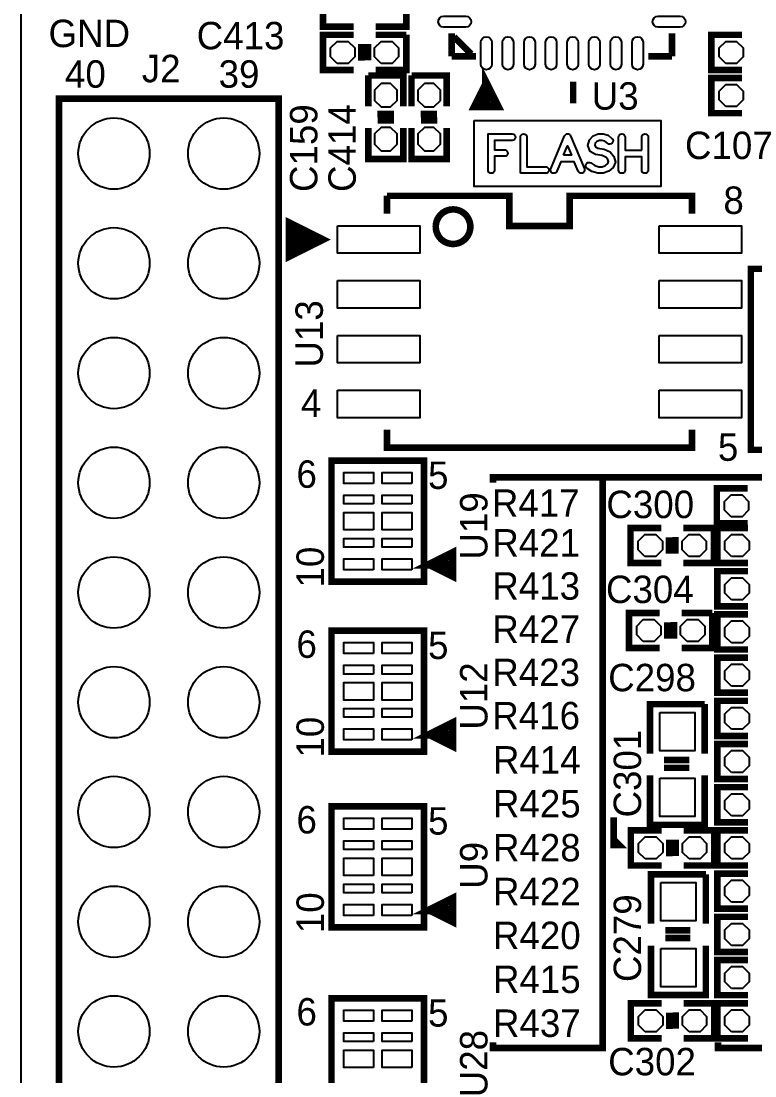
# Model space of a CAD drawing. Extents: x -57 to 527, y -107 to 303.
# Drawn here: x 0 to 16.99, y 28.82 to 53.23 of the extents above; entities that cross this region are included whole.
import ezdxf

# ---------------------------------------------------------------- set-up
doc = ezdxf.new("R2010")
doc.units = 0
doc.header["$MEASUREMENT"] = 0
for name, color, linetype in [('BOARD_GEOMETRY_OUTLINE', 3, 'CONTINUOUS'), ('BOARD_GEOMETRY_SILKSCREEN_TOP', 1, 'CONTINUOUS'), ('PACKAGE_GEOMETRY_SILKSCREEN_TOP', 4, 'CONTINUOUS'), ('PIN_TOP', 5, 'CONTINUOUS'), ('REF_DES_SILKSCREEN_TOP', 6, 'CONTINUOUS')]:
    doc.layers.add(name, color=color, linetype=linetype)

msp = doc.modelspace()

# ---------------------------------------------------------------- linework, layer by layer
at = {"layer": 'BOARD_GEOMETRY_OUTLINE'}
msp.add_lwpolyline([(1.999996, 0, -0.414214), (0, 1.999996), (0, 77.999844, -0.414214), (1.999996, 79.99984), (72.999854, 79.99984, -0.414214), (74.99985, 77.999844), (74.99985, 1.999996, -0.414214), (72.999854, 0)], format="xyb", close=True, dxfattribs=at)
at = {"layer": 'BOARD_GEOMETRY_SILKSCREEN_TOP'}
for points in [[(16.891, 44.577, 0.1524, 0.1524, 0), (16.891, 47.498, 0.1524, 0.1524, 0), (20.701, 47.498, 0.1524, 0.1524, 0), (20.701, 52.705, 0.1524, 0.1524, 0), (25.654, 52.705, 0.1524, 0.1524, 0), (25.654, 49.657, 0.1524, 0.1524, 0), (24.384, 49.657, 0.1524, 0.1524, 0), (24.384, 45.085, 0.1524, 0.1524, 0), (22.86, 45.085, 0.1524, 0.1524, 0), (22.86, 43.307, 0.1524, 0.1524, 0), (16.891, 43.307, 0.1524, 0.1524, 0), (16.891, 44.577, 0.1524, 0.1524, 0)], [(16.129, 29.591, 0.1524, 0.1524, 0), (16.129, 29.464, 0.1524, 0.1524, 0), (18.161, 29.464, 0.1524, 0.1524, 0), (18.161, 42.672, 0.1524, 0.1524, 0), (10.922, 42.672, 0.1524, 0.1524, 0), (10.922, 42.545, 0.1524, 0.1524, 0)], [(13.462, 40.767, 0.1524, 0.1524, 0), (13.462, 42.672, 0.1524, 0.1524, 0)], [(13.462, 40.767, 0.1524, 0.1524, 0), (13.462, 29.464, 0.1524, 0.1524, 0), (10.922, 29.464, 0.1524, 0.1524, 0), (10.922, 29.591, 0.1524, 0.1524, 0)], [(13.716, 34.798, 0.1524, 0.1524, 0), (13.716, 34.29, 0.1524, 0.1524, 0), (13.843, 34.163, 0.1524, 0.1524, 0), (13.716, 34.163, 0.1524, 0.1524, 0), (13.716, 34.29, 0.1524, 0.1524, 0)]]:
    msp.add_lwpolyline(points, format="xyseb", dxfattribs=at)
for points in [[(10.4902, 50.927), (14.8082, 50.927), (14.8082, 49.403), (10.4902, 49.403)], [(12.55776, 50.1269), (12.649708, 50.34788), (12.741656, 50.1269)]]:
    msp.add_lwpolyline(points, close=True, dxfattribs=at)
for points in [[(10.8077, 49.784), (10.8077, 50.6222), (11.3665, 50.6222, -1), (11.3665, 50.4698), (10.9601, 50.4698), (10.9601, 50.2539), (11.1887, 50.2539, -1), (11.1887, 50.1015), (10.9601, 50.1015), (10.9601, 49.784, -1)], [(11.557254, 49.7078), (11.557254, 50.546, -1), (11.709654, 50.546), (11.709654, 49.8602), (12.141454, 49.8602, -1), (12.141454, 49.7078)], [(12.26185, 49.81321), (12.57935, 50.57521, -0.30323), (12.649708, 50.6222, -0.30323), (12.720066, 50.57521), (13.037566, 49.81321, -0.09902), (13.043408, 49.784, -0.414214), (12.967208, 49.7078, -0.30323), (12.89685, 49.75479), (12.805156, 49.9745), (12.49426, 49.9745), (12.402566, 49.75479, -0.30323), (12.332208, 49.7078, -0.414214), (12.256008, 49.784, -0.09902)], [(13.241528, 50.572162), (13.358114, 50.6222), (13.47343, 50.6222), (13.587984, 50.589434), (13.67663, 50.51552, -0.223097), (13.704062, 50.4571, -0.414214), (13.627862, 50.3809, -0.175673), (13.579094, 50.39868), (13.51534, 50.451766), (13.452094, 50.4698), (13.38961, 50.4698), (13.328396, 50.443638), (13.28928, 50.404522), (13.276834, 50.36058), (13.294106, 50.320194), (13.34897, 50.288698), (13.49756, 50.26406), (13.637006, 50.202084), (13.722096, 50.099722), (13.759434, 49.96942), (13.7033, 49.838864), (13.603224, 49.755298), (13.476478, 49.7078), (13.348716, 49.7078), (13.214096, 49.752758), (13.104876, 49.821084, -0.258948), (13.069062, 49.8856, -0.414214), (13.145262, 49.9618, -0.140746), (13.185648, 49.950116), (13.279628, 49.891442), (13.373608, 49.8602), (13.449046, 49.8602), (13.5255, 49.888902), (13.577824, 49.932336), (13.59789, 49.97958), (13.584428, 50.027078), (13.542518, 50.077116), (13.453364, 50.11674), (13.297154, 50.142902), (13.174218, 50.213006), (13.11529, 50.35042), (13.153644, 50.484278)], [(14.364716, 50.2412), (14.364716, 50.546, -1), (14.517116, 50.546), (14.517116, 49.784, -1), (14.364716, 49.784), (14.364716, 50.0888), (13.983716, 50.0888), (13.983716, 49.784, -1), (13.831316, 49.784), (13.831316, 50.546, -1), (13.983716, 50.546), (13.983716, 50.2412)]]:
    msp.add_lwpolyline(points, format="xyb", close=True, dxfattribs=at)
at = {"layer": 'PACKAGE_GEOMETRY_SILKSCREEN_TOP'}
for points in [[(7.697724, 53.913532, 0.1524, 0.1524, 0), (6.986524, 53.913532, 0.1524, 0.1524, 0), (6.986524, 53.100732, 0.1524, 0.1524, 0), (7.697724, 53.100732, 0.1524, 0.1524, 0)], [(8.205724, 53.100732, 0.1524, 0.1524, 0), (8.916924, 53.100732, 0.1524, 0.1524, 0), (8.916924, 53.913532, 0.1524, 0.1524, 0)], [(7.697724, 52.913534, 0.1524, 0.1524, 0), (6.986524, 52.913534, 0.1524, 0.1524, 0), (6.986524, 52.100734, 0.1524, 0.1524, 0), (7.697724, 52.100734, 0.1524, 0.1524, 0)], [(8.916924, 52.913534, 0.1524, 0.1524, 0), (8.205724, 52.913534, 0.1524, 0.1524, 0)], [(8.205724, 52.100734, 0.1524, 0.1524, 0), (8.916924, 52.100734, 0.1524, 0.1524, 0), (8.916924, 52.913534, 0.1524, 0.1524, 0)], [(9.968738, 52.41798, 0.1524, 0.1524, 0), (9.968738, 52.948332, 0.1524, 0.1524, 0)], [(15.06855, 52.41798, 0.1524, 0.1524, 0), (15.06855, 52.948332, 0.1524, 0.1524, 0)], [(16.689578, 52.913534, 0.1524, 0.1524, 0), (15.978378, 52.913534, 0.1524, 0.1524, 0), (15.978378, 52.100734, 0.1524, 0.1524, 0), (16.689578, 52.100734, 0.1524, 0.1524, 0)], [(7.875524, 52.316634, 0.1524, 0.1524, 0), (7.875524, 52.697634, 0.1524, 0.1524, 0)], [(8.027924, 52.321714, 0.1524, 0.1524, 0), (8.027924, 52.702714, 0.1524, 0.1524, 0)], [(10.018522, 52.867814, 0.1524, 0.1524, 0), (10.418572, 52.467764, 0.1524, 0.1524, 0)], [(9.968738, 52.41798, 0.1524, 0.1524, 0), (10.529824, 52.41798, 0.1524, 0.1524, 0)], [(15.06855, 52.41798, 0.1524, 0.1524, 0), (14.520926, 52.41798, 0.1524, 0.1524, 0)], [(8.037322, 51.972464, 0.1524, 0.1524, 0), (8.037322, 51.261264, 0.1524, 0.1524, 0)], [(8.850122, 51.261264, 0.1524, 0.1524, 0), (8.850122, 51.972464, 0.1524, 0.1524, 0), (8.037322, 51.972464, 0.1524, 0.1524, 0)], [(9.03732, 51.972464, 0.1524, 0.1524, 0), (9.03732, 51.261264, 0.1524, 0.1524, 0)], [(9.85012, 51.261264, 0.1524, 0.1524, 0), (9.85012, 51.972464, 0.1524, 0.1524, 0), (9.03732, 51.972464, 0.1524, 0.1524, 0)], [(10.768584, 51.767994, 0.199898, 0.199898, 0), (10.518648, 51.267868, 0.199898, 0.199898, 0), (11.01852, 51.267868, 0.199898, 0.199898, 0), (10.768584, 51.767994, 0.199898, 0.199898, 0), (10.768584, 51.367944, 0.199898, 0.199898, 0)], [(12.77874, 51.827938, 0.1524, 0.1524, 0), (12.77874, 51.327812, 0.1524, 0.1524, 0)], [(16.689578, 51.913536, 0.1524, 0.1524, 0), (15.978378, 51.913536, 0.1524, 0.1524, 0), (15.978378, 51.100736, 0.1524, 0.1524, 0), (16.689578, 51.100736, 0.1524, 0.1524, 0)], [(0.879856, 0.635, 0.1524, 0.1524, 0), (0.879856, 51.435, 0.1524, 0.1524, 0), (5.959856, 51.435, 0.1524, 0.1524, 0), (5.959856, 0.635, 0.1524, 0.1524, 0), (0.879856, 0.635, 0.1524, 0.1524, 0)], [(8.629142, 51.083464, 0.1524, 0.1524, 0), (8.248142, 51.083464, 0.1524, 0.1524, 0)], [(9.62914, 51.083464, 0.1524, 0.1524, 0), (9.24814, 51.083464, 0.1524, 0.1524, 0)], [(8.037322, 50.753264, 0.1524, 0.1524, 0), (8.037322, 50.042064, 0.1524, 0.1524, 0), (8.850122, 50.042064, 0.1524, 0.1524, 0), (8.850122, 50.753264, 0.1524, 0.1524, 0)], [(8.634222, 50.931064, 0.1524, 0.1524, 0), (8.253222, 50.931064, 0.1524, 0.1524, 0)], [(9.03732, 50.753264, 0.1524, 0.1524, 0), (9.03732, 50.042064, 0.1524, 0.1524, 0), (9.85012, 50.042064, 0.1524, 0.1524, 0), (9.85012, 50.753264, 0.1524, 0.1524, 0)], [(9.63422, 50.931064, 0.1524, 0.1524, 0), (9.25322, 50.931064, 0.1524, 0.1524, 0)], [(8.46836, 49.187608, 0.1524, 0.1524, 0), (8.46836, 48.772826, 0.1524, 0.1524, 0)], [(15.528544, 48.772826, 0.1524, 0.1524, 0), (15.528544, 49.187608, 0.1524, 0.1524, 0), (12.698476, 49.187608, 0.1524, 0.1524, 0), (12.698476, 48.487584, 0.1524, 0.1524, 0), (11.298428, 48.487584, 0.1524, 0.1524, 0), (11.298428, 49.187608, 0.1524, 0.1524, 0), (8.46836, 49.187608, 0.1524, 0.1524, 0)], [(10.398506, 48.472598, 0.1524, 0.1524, 0.999948), (9.598406, 48.472852, 0.1524, 0.1524, 1.000052), (10.398506, 48.472598, 0.1524, 0.1524, 0)], [(6.998462, 48.172624, 0.1524, 0.1524, 0), (6.198362, 48.572674, 0.1524, 0.1524, 0), (6.198362, 47.772828, 0.1524, 0.1524, 0), (6.998462, 48.172624, 0.1524, 0.1524, 0)], [(6.703568, 48.172624, 0.249936, 0.249936, 0), (6.303518, 48.372776, 0.249936, 0.249936, 0), (6.303518, 47.972726, 0.249936, 0.249936, 0), (6.703568, 48.172624, 0.249936, 0.249936, 0)], [(8.46836, 43.772582, 0.1524, 0.1524, 0), (8.46836, 43.3578, 0.1524, 0.1524, 0), (15.528544, 43.3578, 0.1524, 0.1524, 0), (15.528544, 43.772582, 0.1524, 0.1524, 0)], [(7.184898, 41.855898, 0.1524, 0.1524, 0), (7.184898, 43.056048, 0.1524, 0.1524, 0), (9.325102, 43.056048, 0.1524, 0.1524, 0), (9.325102, 40.255952, 0.1524, 0.1524, 0), (7.184898, 40.255952, 0.1524, 0.1524, 0), (7.184898, 41.855898, 0.1524, 0.1524, 0)], [(16.8148, 42.418, 0.1524, 0.1524, 0), (16.1036, 42.418, 0.1524, 0.1524, 0), (16.1036, 41.6052, 0.1524, 0.1524, 0), (16.8148, 41.6052, 0.1524, 0.1524, 0)], [(14.817344, 41.498266, 0.1524, 0.1524, 0), (14.106144, 41.498266, 0.1524, 0.1524, 0), (14.106144, 40.685466, 0.1524, 0.1524, 0), (14.817344, 40.685466, 0.1524, 0.1524, 0)], [(16.036544, 41.498266, 0.1524, 0.1524, 0), (15.325344, 41.498266, 0.1524, 0.1524, 0)], [(15.325344, 40.685466, 0.1524, 0.1524, 0), (16.036544, 40.685466, 0.1524, 0.1524, 0), (16.036544, 41.498266, 0.1524, 0.1524, 0)], [(16.825468, 41.498266, 0.1524, 0.1524, 0), (16.114268, 41.498266, 0.1524, 0.1524, 0), (16.114268, 40.685466, 0.1524, 0.1524, 0), (16.825468, 40.685466, 0.1524, 0.1524, 0)], [(14.995144, 40.901366, 0.1524, 0.1524, 0), (14.995144, 41.282366, 0.1524, 0.1524, 0)], [(15.147544, 40.906446, 0.1524, 0.1524, 0), (15.147544, 41.287446, 0.1524, 0.1524, 0)], [(9.47801, 40.656002, 0.199898, 0.199898, 0), (9.977882, 40.406066, 0.199898, 0.199898, 0), (9.977882, 40.905938, 0.199898, 0.199898, 0), (9.47801, 40.656002, 0.199898, 0.199898, 0), (9.87806, 40.656002, 0.199898, 0.199898, 0)], [(16.825468, 40.498268, 0.1524, 0.1524, 0), (16.114268, 40.498268, 0.1524, 0.1524, 0), (16.114268, 39.685468, 0.1524, 0.1524, 0), (16.825468, 39.685468, 0.1524, 0.1524, 0)], [(14.7828, 39.531798, 0.1524, 0.1524, 0), (14.0716, 39.531798, 0.1524, 0.1524, 0), (14.0716, 38.718998, 0.1524, 0.1524, 0), (14.7828, 38.718998, 0.1524, 0.1524, 0)], [(16.002, 39.531798, 0.1524, 0.1524, 0), (15.2908, 39.531798, 0.1524, 0.1524, 0)], [(15.2908, 38.718998, 0.1524, 0.1524, 0), (16.002, 38.718998, 0.1524, 0.1524, 0), (16.002, 39.531798, 0.1524, 0.1524, 0)], [(16.825468, 39.49827, 0.1524, 0.1524, 0), (16.114268, 39.49827, 0.1524, 0.1524, 0), (16.114268, 38.68547, 0.1524, 0.1524, 0), (16.825468, 38.68547, 0.1524, 0.1524, 0)], [(14.9606, 38.934898, 0.1524, 0.1524, 0), (14.9606, 39.315898, 0.1524, 0.1524, 0)], [(15.113, 38.939978, 0.1524, 0.1524, 0), (15.113, 39.320978, 0.1524, 0.1524, 0)], [(7.184898, 37.918898, 0.1524, 0.1524, 0), (7.184898, 39.119048, 0.1524, 0.1524, 0), (9.325102, 39.119048, 0.1524, 0.1524, 0), (9.325102, 36.318952, 0.1524, 0.1524, 0), (7.184898, 36.318952, 0.1524, 0.1524, 0), (7.184898, 37.918898, 0.1524, 0.1524, 0)], [(16.825468, 38.498272, 0.1524, 0.1524, 0), (16.114268, 38.498272, 0.1524, 0.1524, 0), (16.114268, 37.685472, 0.1524, 0.1524, 0), (16.825468, 37.685472, 0.1524, 0.1524, 0)], [(14.5542, 36.27755, 0.1524, 0.1524, 0), (14.5542, 37.42055, 0.1524, 0.1524, 0), (15.8242, 37.42055, 0.1524, 0.1524, 0)], [(15.8242, 37.42055, 0.1524, 0.1524, 0), (15.8242, 36.27755, 0.1524, 0.1524, 0)], [(16.825468, 37.498274, 0.1524, 0.1524, 0), (16.114268, 37.498274, 0.1524, 0.1524, 0), (16.114268, 36.685474, 0.1524, 0.1524, 0), (16.825468, 36.685474, 0.1524, 0.1524, 0)], [(9.47801, 36.719002, 0.199898, 0.199898, 0), (9.977882, 36.469066, 0.199898, 0.199898, 0), (9.977882, 36.968938, 0.199898, 0.199898, 0), (9.47801, 36.719002, 0.199898, 0.199898, 0), (9.87806, 36.719002, 0.199898, 0.199898, 0)], [(16.825468, 36.498276, 0.1524, 0.1524, 0), (16.114268, 36.498276, 0.1524, 0.1524, 0), (16.114268, 35.685476, 0.1524, 0.1524, 0), (16.825468, 35.685476, 0.1524, 0.1524, 0)], [(15.4686, 36.12515, 0.1524, 0.1524, 0), (14.8844, 36.12515, 0.1524, 0.1524, 0)], [(15.4686, 35.94735, 0.1524, 0.1524, 0), (14.8844, 35.94735, 0.1524, 0.1524, 0)], [(15.8242, 35.76955, 0.1524, 0.1524, 0), (15.8242, 34.62655, 0.1524, 0.1524, 0), (14.5542, 34.62655, 0.1524, 0.1524, 0), (14.5542, 35.76955, 0.1524, 0.1524, 0)], [(16.825468, 35.498278, 0.1524, 0.1524, 0), (16.114268, 35.498278, 0.1524, 0.1524, 0), (16.114268, 34.685478, 0.1524, 0.1524, 0), (16.825468, 34.685478, 0.1524, 0.1524, 0)], [(7.184898, 33.854898, 0.1524, 0.1524, 0), (7.184898, 35.055048, 0.1524, 0.1524, 0), (9.325102, 35.055048, 0.1524, 0.1524, 0), (9.325102, 32.254952, 0.1524, 0.1524, 0), (7.184898, 32.254952, 0.1524, 0.1524, 0), (7.184898, 33.854898, 0.1524, 0.1524, 0)], [(14.825472, 34.49828, 0.1524, 0.1524, 0), (14.114272, 34.49828, 0.1524, 0.1524, 0), (14.114272, 33.68548, 0.1524, 0.1524, 0), (14.825472, 33.68548, 0.1524, 0.1524, 0)], [(16.044672, 34.49828, 0.1524, 0.1524, 0), (15.333472, 34.49828, 0.1524, 0.1524, 0)], [(15.333472, 33.68548, 0.1524, 0.1524, 0), (16.044672, 33.68548, 0.1524, 0.1524, 0), (16.044672, 34.49828, 0.1524, 0.1524, 0)], [(16.825468, 34.49828, 0.1524, 0.1524, 0), (16.114268, 34.49828, 0.1524, 0.1524, 0), (16.114268, 33.68548, 0.1524, 0.1524, 0), (16.825468, 33.68548, 0.1524, 0.1524, 0)], [(15.003272, 33.90138, 0.1524, 0.1524, 0), (15.003272, 34.28238, 0.1524, 0.1524, 0)], [(15.155672, 33.90646, 0.1524, 0.1524, 0), (15.155672, 34.28746, 0.1524, 0.1524, 0)], [(14.5796, 32.33801, 0.1524, 0.1524, 0), (14.5796, 33.48101, 0.1524, 0.1524, 0), (15.8496, 33.48101, 0.1524, 0.1524, 0)], [(15.8496, 33.48101, 0.1524, 0.1524, 0), (15.8496, 32.33801, 0.1524, 0.1524, 0)], [(16.825468, 33.498282, 0.1524, 0.1524, 0), (16.114268, 33.498282, 0.1524, 0.1524, 0), (16.114268, 32.685482, 0.1524, 0.1524, 0), (16.825468, 32.685482, 0.1524, 0.1524, 0)], [(9.47801, 32.655002, 0.199898, 0.199898, 0), (9.977882, 32.405066, 0.199898, 0.199898, 0), (9.977882, 32.904938, 0.199898, 0.199898, 0), (9.47801, 32.655002, 0.199898, 0.199898, 0), (9.87806, 32.655002, 0.199898, 0.199898, 0)], [(16.825468, 32.498284, 0.1524, 0.1524, 0), (16.114268, 32.498284, 0.1524, 0.1524, 0), (16.114268, 31.685484, 0.1524, 0.1524, 0), (16.825468, 31.685484, 0.1524, 0.1524, 0)], [(15.494, 32.18561, 0.1524, 0.1524, 0), (14.9098, 32.18561, 0.1524, 0.1524, 0)], [(15.494, 32.00781, 0.1524, 0.1524, 0), (14.9098, 32.00781, 0.1524, 0.1524, 0)], [(15.8496, 31.83001, 0.1524, 0.1524, 0), (15.8496, 30.68701, 0.1524, 0.1524, 0), (14.5796, 30.68701, 0.1524, 0.1524, 0), (14.5796, 31.83001, 0.1524, 0.1524, 0)], [(16.825468, 31.498286, 0.1524, 0.1524, 0), (16.114268, 31.498286, 0.1524, 0.1524, 0), (16.114268, 30.685486, 0.1524, 0.1524, 0), (16.825468, 30.685486, 0.1524, 0.1524, 0)], [(7.184898, 29.409898, 0.1524, 0.1524, 0), (7.184898, 30.610048, 0.1524, 0.1524, 0), (9.325102, 30.610048, 0.1524, 0.1524, 0), (9.325102, 27.809952, 0.1524, 0.1524, 0), (7.184898, 27.809952, 0.1524, 0.1524, 0), (7.184898, 29.409898, 0.1524, 0.1524, 0)], [(14.825472, 30.498288, 0.1524, 0.1524, 0), (14.114272, 30.498288, 0.1524, 0.1524, 0), (14.114272, 29.685488, 0.1524, 0.1524, 0), (14.825472, 29.685488, 0.1524, 0.1524, 0)], [(16.044672, 30.498288, 0.1524, 0.1524, 0), (15.333472, 30.498288, 0.1524, 0.1524, 0)], [(15.333472, 29.685488, 0.1524, 0.1524, 0), (16.044672, 29.685488, 0.1524, 0.1524, 0), (16.044672, 30.498288, 0.1524, 0.1524, 0)], [(16.825468, 30.498288, 0.1524, 0.1524, 0), (16.114268, 30.498288, 0.1524, 0.1524, 0), (16.114268, 29.685488, 0.1524, 0.1524, 0), (16.825468, 29.685488, 0.1524, 0.1524, 0)], [(15.003272, 29.901388, 0.1524, 0.1524, 0), (15.003272, 30.282388, 0.1524, 0.1524, 0)], [(15.155672, 29.906468, 0.1524, 0.1524, 0), (15.155672, 30.287468, 0.1524, 0.1524, 0)]]:
    msp.add_lwpolyline(points, format="xyseb", dxfattribs=at)
at = {"layer": 'PIN_TOP'}
for points in [[(10.291572, 53.090826), (9.783572, 53.090826, -1), (9.783572, 53.344826), (10.291572, 53.344826, -1)], [(15.253716, 53.090826), (14.745716, 53.090826, -1), (14.745716, 53.344826), (15.253716, 53.344826, -1)], [(10.895584, 52.740814), (10.895584, 52.232814, -1), (10.641584, 52.232814), (10.641584, 52.740814, -1)], [(11.39571, 52.740814), (11.39571, 52.232814, -1), (11.14171, 52.232814), (11.14171, 52.740814, -1)], [(11.895582, 52.740814), (11.895582, 52.232814, -1), (11.641582, 52.232814), (11.641582, 52.740814, -1)], [(12.395708, 52.740814), (12.395708, 52.232814, -1), (12.141708, 52.232814), (12.141708, 52.740814, -1)], [(12.89558, 52.740814), (12.89558, 52.232814, -1), (12.64158, 52.232814), (12.64158, 52.740814, -1)], [(13.395706, 52.740814), (13.395706, 52.232814, -1), (13.141706, 52.232814), (13.141706, 52.740814, -1)], [(13.895578, 52.740814), (13.895578, 52.232814, -1), (13.641578, 52.232814), (13.641578, 52.740814, -1)], [(14.395704, 52.740814), (14.395704, 52.232814, -1), (14.141704, 52.232814), (14.141704, 52.740814, -1)]]:
    msp.add_lwpolyline(points, format="xyb", close=True, dxfattribs=at)
for points in [[(7.316724, 52.253134), (7.164324, 52.405534), (7.164324, 52.608734), (7.316724, 52.761134), (7.570724, 52.761134), (7.723124, 52.608734), (7.723124, 52.405534), (7.570724, 52.253134)], [(8.332724, 52.253134), (8.180324, 52.405534), (8.180324, 52.608734), (8.332724, 52.761134), (8.586724, 52.761134), (8.739124, 52.608734), (8.739124, 52.405534), (8.586724, 52.253134)], [(16.308578, 52.253134), (16.156178, 52.405534), (16.156178, 52.608734), (16.308578, 52.761134), (16.562578, 52.761134), (16.714978, 52.608734), (16.714978, 52.405534), (16.562578, 52.253134)], [(8.697722, 51.388264), (8.545322, 51.235864), (8.342122, 51.235864), (8.189722, 51.388264), (8.189722, 51.642264), (8.342122, 51.794664), (8.545322, 51.794664), (8.697722, 51.642264)], [(9.69772, 51.388264), (9.54532, 51.235864), (9.34212, 51.235864), (9.18972, 51.388264), (9.18972, 51.642264), (9.34212, 51.794664), (9.54532, 51.794664), (9.69772, 51.642264)], [(16.308578, 51.253136), (16.156178, 51.405536), (16.156178, 51.608736), (16.308578, 51.761136), (16.562578, 51.761136), (16.714978, 51.608736), (16.714978, 51.405536), (16.562578, 51.253136)], [(8.697722, 50.372264), (8.545322, 50.219864), (8.342122, 50.219864), (8.189722, 50.372264), (8.189722, 50.626264), (8.342122, 50.778664), (8.545322, 50.778664), (8.697722, 50.626264)], [(9.69772, 50.372264), (9.54532, 50.219864), (9.34212, 50.219864), (9.18972, 50.372264), (9.18972, 50.626264), (9.34212, 50.778664), (9.54532, 50.778664), (9.69772, 50.626264)], [(7.321042, 48.495204), (9.226042, 48.495204), (9.226042, 47.860204), (7.321042, 47.860204)], [(14.770862, 48.495204), (16.675862, 48.495204), (16.675862, 47.860204), (14.770862, 47.860204)], [(7.321042, 47.225204), (9.226042, 47.225204), (9.226042, 46.590204), (7.321042, 46.590204)], [(14.770862, 47.225204), (16.675862, 47.225204), (16.675862, 46.590204), (14.770862, 46.590204)], [(7.321042, 45.955204), (9.226042, 45.955204), (9.226042, 45.320204), (7.321042, 45.320204)], [(14.770862, 45.955204), (16.675862, 45.955204), (16.675862, 45.320204), (14.770862, 45.320204)], [(7.321042, 44.685204), (9.226042, 44.685204), (9.226042, 44.050204), (7.321042, 44.050204)], [(14.770862, 44.685204), (16.675862, 44.685204), (16.675862, 44.050204), (14.770862, 44.050204)], [(8.154924, 42.528998), (7.469124, 42.528998), (7.469124, 42.782998), (8.154924, 42.782998)], [(9.040876, 42.528998), (8.355076, 42.528998), (8.355076, 42.782998), (9.040876, 42.782998)], [(8.154924, 42.054526), (7.469124, 42.054526), (7.469124, 42.257726), (8.154924, 42.257726)], [(9.040876, 42.054526), (8.355076, 42.054526), (8.355076, 42.257726), (9.040876, 42.257726)], [(16.4338, 41.7576), (16.2814, 41.91), (16.2814, 42.1132), (16.4338, 42.2656), (16.6878, 42.2656), (16.8402, 42.1132), (16.8402, 41.91), (16.6878, 41.7576)], [(8.154924, 41.4528), (7.469124, 41.4528), (7.469124, 41.8592), (8.154924, 41.8592)], [(9.040876, 41.4528), (8.355076, 41.4528), (8.355076, 41.8592), (9.040876, 41.8592)], [(14.436344, 40.837866), (14.283944, 40.990266), (14.283944, 41.193466), (14.436344, 41.345866), (14.690344, 41.345866), (14.842744, 41.193466), (14.842744, 40.990266), (14.690344, 40.837866)], [(15.452344, 40.837866), (15.299944, 40.990266), (15.299944, 41.193466), (15.452344, 41.345866), (15.706344, 41.345866), (15.858744, 41.193466), (15.858744, 40.990266), (15.706344, 40.837866)], [(16.444468, 40.837866), (16.292068, 40.990266), (16.292068, 41.193466), (16.444468, 41.345866), (16.698468, 41.345866), (16.850868, 41.193466), (16.850868, 40.990266), (16.698468, 40.837866)], [(8.154924, 41.054274), (7.469124, 41.054274), (7.469124, 41.257474), (8.154924, 41.257474)], [(9.040876, 41.054274), (8.355076, 41.054274), (8.355076, 41.257474), (9.040876, 41.257474)], [(8.154924, 40.529002), (7.469124, 40.529002), (7.469124, 40.783002), (8.154924, 40.783002)], [(9.040876, 40.529002), (8.355076, 40.529002), (8.355076, 40.783002), (9.040876, 40.783002)], [(16.444468, 39.837868), (16.292068, 39.990268), (16.292068, 40.193468), (16.444468, 40.345868), (16.698468, 40.345868), (16.850868, 40.193468), (16.850868, 39.990268), (16.698468, 39.837868)], [(14.4018, 38.871398), (14.2494, 39.023798), (14.2494, 39.226998), (14.4018, 39.379398), (14.6558, 39.379398), (14.8082, 39.226998), (14.8082, 39.023798), (14.6558, 38.871398)], [(15.4178, 38.871398), (15.2654, 39.023798), (15.2654, 39.226998), (15.4178, 39.379398), (15.6718, 39.379398), (15.8242, 39.226998), (15.8242, 39.023798), (15.6718, 38.871398)], [(16.444468, 38.83787), (16.292068, 38.99027), (16.292068, 39.19347), (16.444468, 39.34587), (16.698468, 39.34587), (16.850868, 39.19347), (16.850868, 38.99027), (16.698468, 38.83787)], [(8.154924, 38.591998), (7.469124, 38.591998), (7.469124, 38.845998), (8.154924, 38.845998)], [(9.040876, 38.591998), (8.355076, 38.591998), (8.355076, 38.845998), (9.040876, 38.845998)], [(16.444468, 37.837872), (16.292068, 37.990272), (16.292068, 38.193472), (16.444468, 38.345872), (16.698468, 38.345872), (16.850868, 38.193472), (16.850868, 37.990272), (16.698468, 37.837872)], [(8.154924, 38.117526), (7.469124, 38.117526), (7.469124, 38.320726), (8.154924, 38.320726)], [(9.040876, 38.117526), (8.355076, 38.117526), (8.355076, 38.320726), (9.040876, 38.320726)], [(8.154924, 37.5158), (7.469124, 37.5158), (7.469124, 37.9222), (8.154924, 37.9222)], [(9.040876, 37.5158), (8.355076, 37.5158), (8.355076, 37.9222), (9.040876, 37.9222)], [(8.154924, 37.117274), (7.469124, 37.117274), (7.469124, 37.320474), (8.154924, 37.320474)], [(9.040876, 37.117274), (8.355076, 37.117274), (8.355076, 37.320474), (9.040876, 37.320474)], [(14.7828, 37.23005), (15.5956, 37.23005), (15.5956, 36.34105), (14.7828, 36.34105)], [(16.444468, 36.837874), (16.292068, 36.990274), (16.292068, 37.193474), (16.444468, 37.345874), (16.698468, 37.345874), (16.850868, 37.193474), (16.850868, 36.990274), (16.698468, 36.837874)], [(8.154924, 36.592002), (7.469124, 36.592002), (7.469124, 36.846002), (8.154924, 36.846002)], [(9.040876, 36.592002), (8.355076, 36.592002), (8.355076, 36.846002), (9.040876, 36.846002)], [(16.444468, 35.837876), (16.292068, 35.990276), (16.292068, 36.193476), (16.444468, 36.345876), (16.698468, 36.345876), (16.850868, 36.193476), (16.850868, 35.990276), (16.698468, 35.837876)], [(14.7828, 35.70605), (15.5956, 35.70605), (15.5956, 34.81705), (14.7828, 34.81705)], [(16.444468, 34.837878), (16.292068, 34.990278), (16.292068, 35.193478), (16.444468, 35.345878), (16.698468, 35.345878), (16.850868, 35.193478), (16.850868, 34.990278), (16.698468, 34.837878)], [(8.154924, 34.527998), (7.469124, 34.527998), (7.469124, 34.781998), (8.154924, 34.781998)], [(9.040876, 34.527998), (8.355076, 34.527998), (8.355076, 34.781998), (9.040876, 34.781998)], [(8.154924, 34.053526), (7.469124, 34.053526), (7.469124, 34.256726), (8.154924, 34.256726)], [(9.040876, 34.053526), (8.355076, 34.053526), (8.355076, 34.256726), (9.040876, 34.256726)], [(14.444472, 33.83788), (14.292072, 33.99028), (14.292072, 34.19348), (14.444472, 34.34588), (14.698472, 34.34588), (14.850872, 34.19348), (14.850872, 33.99028), (14.698472, 33.83788)], [(15.460472, 33.83788), (15.308072, 33.99028), (15.308072, 34.19348), (15.460472, 34.34588), (15.714472, 34.34588), (15.866872, 34.19348), (15.866872, 33.99028), (15.714472, 33.83788)], [(16.444468, 33.83788), (16.292068, 33.99028), (16.292068, 34.19348), (16.444468, 34.34588), (16.698468, 34.34588), (16.850868, 34.19348), (16.850868, 33.99028), (16.698468, 33.83788)], [(8.154924, 33.4518), (7.469124, 33.4518), (7.469124, 33.8582), (8.154924, 33.8582)], [(9.040876, 33.4518), (8.355076, 33.4518), (8.355076, 33.8582), (9.040876, 33.8582)], [(8.154924, 33.053274), (7.469124, 33.053274), (7.469124, 33.256474), (8.154924, 33.256474)], [(9.040876, 33.053274), (8.355076, 33.053274), (8.355076, 33.256474), (9.040876, 33.256474)], [(14.8082, 33.29051), (15.621, 33.29051), (15.621, 32.40151), (14.8082, 32.40151)], [(16.444468, 32.837882), (16.292068, 32.990282), (16.292068, 33.193482), (16.444468, 33.345882), (16.698468, 33.345882), (16.850868, 33.193482), (16.850868, 32.990282), (16.698468, 32.837882)], [(8.154924, 32.528002), (7.469124, 32.528002), (7.469124, 32.782002), (8.154924, 32.782002)], [(9.040876, 32.528002), (8.355076, 32.528002), (8.355076, 32.782002), (9.040876, 32.782002)], [(16.444468, 31.837884), (16.292068, 31.990284), (16.292068, 32.193484), (16.444468, 32.345884), (16.698468, 32.345884), (16.850868, 32.193484), (16.850868, 31.990284), (16.698468, 31.837884)], [(14.8082, 31.76651), (15.621, 31.76651), (15.621, 30.87751), (14.8082, 30.87751)], [(16.444468, 30.837886), (16.292068, 30.990286), (16.292068, 31.193486), (16.444468, 31.345886), (16.698468, 31.345886), (16.850868, 31.193486), (16.850868, 30.990286), (16.698468, 30.837886)], [(8.154924, 30.082998), (7.469124, 30.082998), (7.469124, 30.336998), (8.154924, 30.336998)], [(9.040876, 30.082998), (8.355076, 30.082998), (8.355076, 30.336998), (9.040876, 30.336998)], [(14.444472, 29.837888), (14.292072, 29.990288), (14.292072, 30.193488), (14.444472, 30.345888), (14.698472, 30.345888), (14.850872, 30.193488), (14.850872, 29.990288), (14.698472, 29.837888)], [(15.460472, 29.837888), (15.308072, 29.990288), (15.308072, 30.193488), (15.460472, 30.345888), (15.714472, 30.345888), (15.866872, 30.193488), (15.866872, 29.990288), (15.714472, 29.837888)], [(16.444468, 29.837888), (16.292068, 29.990288), (16.292068, 30.193488), (16.444468, 30.345888), (16.698468, 30.345888), (16.850868, 30.193488), (16.850868, 29.990288), (16.698468, 29.837888)], [(8.154924, 29.608526), (7.469124, 29.608526), (7.469124, 29.811726), (8.154924, 29.811726)], [(9.040876, 29.608526), (8.355076, 29.608526), (8.355076, 29.811726), (9.040876, 29.811726)], [(8.154924, 29.0068), (7.469124, 29.0068), (7.469124, 29.4132), (8.154924, 29.4132)], [(9.040876, 29.0068), (8.355076, 29.0068), (8.355076, 29.4132), (9.040876, 29.4132)]]:
    msp.add_lwpolyline(points, close=True, dxfattribs=at)
for centre in [(2.149856, 50.165), (4.689856, 50.165), (2.149856, 47.625), (4.689856, 47.625), (2.149856, 45.085), (4.689856, 45.085), (2.149856, 42.545), (4.689856, 42.545), (2.149856, 40.005), (4.689856, 40.005), (2.149856, 37.465), (4.689856, 37.465), (2.149856, 34.925), (4.689856, 34.925), (2.149856, 32.385), (4.689856, 32.385), (2.149856, 29.845), (4.689856, 29.845)]:
    msp.add_circle(centre, 0.8255, dxfattribs=at)

# ---------------------------------------------------------------- texts
at = {"layer": 'BOARD_GEOMETRY_SILKSCREEN_TOP', "width": 1.0004}
msp.add_text('GND', height=0.635, dxfattribs=at).set_placement((0.635, 52.6288))
at = {"layer": 'PACKAGE_GEOMETRY_SILKSCREEN_TOP', "width": 1.0004}
for s, p in [('40', (1.016, 51.689)), ('39', (4.572, 51.689)), ('8', (16.256, 48.768)), ('4', (6.477, 44.069)), ('5', (16.129, 43.053)), ('6', (6.373876, 42.428922)), ('5', (9.420098, 42.401998)), ('6', (6.373876, 38.491922)), ('5', (9.420098, 38.464998)), ('6', (6.373876, 34.427922)), ('5', (9.420098, 34.400998)), ('6', (6.373876, 29.982922)), ('5', (9.420098, 29.955998))]:
    msp.add_text(s, height=0.635, dxfattribs=at).set_placement(p)
for p in [(7.008876, 40.121078), (7.008876, 36.184078), (7.008876, 32.120078)]:
    msp.add_text('10', height=0.635, rotation=90, dxfattribs=at).set_placement(p)
at = {"layer": 'REF_DES_SILKSCREEN_TOP', "width": 1.0004}
for s, p in [('C413', (4.064, 52.578)), ('J2', (2.794, 51.816)), ('U3', (13.208, 51.181)), ('C107', (15.367, 50.038)), ('R417', (10.896346, 41.7576)), ('C300', (13.54709, 41.726866)), ('R421', (10.907014, 40.837866)), ('R413', (10.907522, 39.837868)), ('C304', (13.537692, 39.760398)), ('R427', (10.907522, 38.83787)), ('R423', (10.907014, 37.837872)), ('C298', (13.589, 37.719)), ('R416', (10.907014, 36.837874)), ('R414', (10.922, 35.814)), ('R425', (10.922, 34.798)), ('R428', (10.922, 33.782)), ('R422', (10.922, 32.766)), ('R420', (10.922, 31.75)), ('R415', (10.922, 30.734)), ('R437', (10.922, 29.718)), ('C302', (13.589, 28.829))]:
    msp.add_text(s, height=0.635, dxfattribs=at).set_placement(p)
for s, p in [('C414', (7.747, 49.276)), ('C159', (6.858, 49.276)), ('U13', (6.985, 45.212)), ('U19', (10.795, 40.766746)), ('U12', (10.795, 36.829746)), ('C301', (14.351, 34.798)), ('U9', (10.795, 33.146746)), ('C279', (14.351, 30.988)), ('U28', (10.795, 28.320746))]:
    msp.add_text(s, height=0.635, rotation=90, dxfattribs=at).set_placement(p)

doc.saveas('drawing.dxf')
